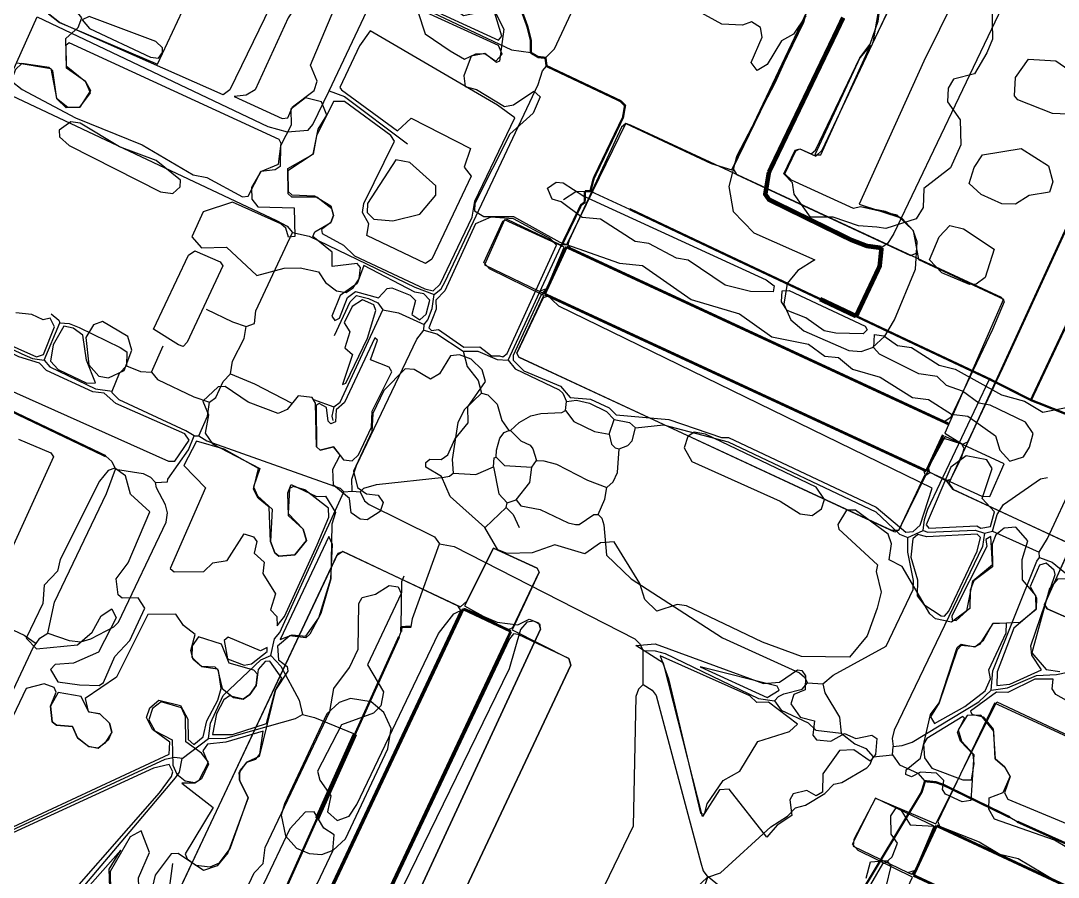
# Model space of a CAD drawing. Extents: x 1765 to 2708, y -3066 to -2278.
# Drawn here: x 2212.9 to 2440.3, y -2812.7 to -2625.2 of the extents above; entities that cross this region are included whole.
import ezdxf

# ---------------------------------------------------------------- set-up
doc = ezdxf.new("R2010")
doc.units = 0
for name, color, linetype in [('AN_AVTO_NIZKAYA', 2, 'CONTINUOUS'), ('AN_AVTO_ODIN', 4, 'CONTINUOUS'), ('AN_FASAD_BEZ_PODEZDA', 2, 'CONTINUOUS'), ('AN_FASAD_S_PODEZDOM', 3, 'CONTINUOUS'), ('AN_FASAD_TOREC', 40, 'CONTINUOUS'), ('AN_KONTROL_CHAST', 2, 'CONTINUOUS'), ('AN_KONTROL_DA', 3, 'CONTINUOUS'), ('AN_KONTROL_NET', 1, 'CONTINUOUS'), ('AN_OSI_DOROZHKA', 1, 'CONTINUOUS'), ('AN_OSI_LESTNICA', 6, 'CONTINUOUS'), ('AN_OSI_PROEZD', 8, 'CONTINUOUS'), ('AN_OSI_TROTUAR', 30, 'CONTINUOUS'), ('AN_PESH_NIZKAYA', 2, 'CONTINUOUS'), ('AN_PESH_ODIN', 4, 'CONTINUOUS'), ('AN_ZONA_AZH', 3, 'CONTINUOUS'), ('AN_ZONA_PP', 4, 'CONTINUOUS'), ('AN_ZONA_PZH', 2, 'CONTINUOUS'), ('AN_ZONA_PZH_TORCY', 40, 'CONTINUOUS'), ('ZEL_DEREVYA_ISPR', 94, 'CONTINUOUS'), ('ZEL_TRAVA_ISPR', 82, 'CONTINUOUS')]:
    doc.layers.add(name, color=color, linetype=linetype)

msp = doc.modelspace()

# ---------------------------------------------------------------- linework, layer by layer
at = {"layer": 'AN_AVTO_NIZKAYA', "const_width": 1}
for points in [[(2391.896, -2627.082), (2393.14, -2624.454)], [(2376.863, -2658.323), (2391.896, -2627.082)], [(2376.863, -2658.323), (2376.066, -2663.142), (2376.892, -2664.325), (2394.892, -2673.141), (2398.323, -2674.468), (2401.534, -2674.899)], [(2395.953, -2689.827), (2401.12, -2678.91), (2401.534, -2674.899)]]:
    msp.add_lwpolyline(points, dxfattribs=at)
at = {"layer": 'AN_AVTO_ODIN', "const_width": 0.5}
for points in [[(2346.321, -2666.387), (2367.145, -2676.242)], [(2367.145, -2676.242), (2388.068, -2686.095)], [(2388.068, -2686.095), (2395.953, -2689.827)], [(2395.953, -2689.827), (2408.488, -2695.759)], [(2408.488, -2695.759), (2425.166, -2703.603)], [(2425.166, -2703.603), (2434.27, -2708.209)], [(2202.66, -2708.711), (2207.475, -2709.307), (2210.097, -2710.251), (2231.529, -2720.494)], [(2434.27, -2708.209), (2443.15, -2711.719)], [(2286.172, -2781.346), (2295.817, -2760.026)], [(2277.867, -2799.835), (2286.172, -2781.346)], [(2260.493, -2838.53), (2277.867, -2799.835)], [(2431.262, -2800.522), (2449.347, -2808.636)]]:
    msp.add_lwpolyline(points, dxfattribs=at)
at = {"layer": 'AN_FASAD_BEZ_PODEZDA', "const_width": 0.6}
for points in [[(2327.712, -2685.007), (2411.383, -2723.749)], [(2272.427, -2860.456), (2320.309, -2758.858)], [(2408.528, -2812.284), (2469.954, -2840.912)]]:
    msp.add_lwpolyline(points, dxfattribs=at)
at = {"layer": 'AN_FASAD_S_PODEZDOM', "const_width": 0.6}
for points in [[(2338.051, -2677.246), (2332.496, -2674.674)], [(2343.411, -2679.728), (2338.051, -2677.246)], [(2358.948, -2686.922), (2343.411, -2679.728)], [(2364.308, -2689.404), (2358.948, -2686.922)], [(2379.921, -2696.634), (2364.308, -2689.404)], [(2385.281, -2699.115), (2379.921, -2696.634)], [(2400.482, -2706.154), (2385.281, -2699.115)], [(2405.842, -2708.636), (2400.482, -2706.154)], [(2416.167, -2713.417), (2405.842, -2708.636)], [(2309.886, -2753.946), (2306.855, -2760.377)], [(2306.855, -2760.377), (2305.578, -2763.086)], [(2305.578, -2763.086), (2304.3, -2765.798)], [(2304.3, -2765.798), (2297.509, -2780.205)], [(2297.509, -2780.205), (2296.232, -2782.914)], [(2296.232, -2782.914), (2294.954, -2785.626)], [(2294.954, -2785.626), (2287.943, -2800.5)], [(2287.943, -2800.5), (2286.672, -2803.196)], [(2286.672, -2803.196), (2285.388, -2805.921)], [(2422.285, -2805.451), (2413.599, -2801.403)], [(2425.466, -2806.933), (2422.285, -2805.451)], [(2285.388, -2805.921), (2278.364, -2820.823)], [(2428.759, -2808.468), (2425.466, -2806.933)], [(2442.725, -2814.976), (2428.759, -2808.468)]]:
    msp.add_lwpolyline(points, dxfattribs=at)
at = {"layer": 'AN_FASAD_TOREC', "const_width": 0.6}
for points in [[(2332.496, -2674.674), (2327.712, -2685.007)], [(2411.383, -2723.749), (2415.044, -2715.843)], [(2320.309, -2758.858), (2309.886, -2753.946)], [(2413.599, -2801.403), (2408.528, -2812.284)]]:
    msp.add_lwpolyline(points, dxfattribs=at)
at = {"layer": 'AN_KONTROL_CHAST'}
for points in [[(2242.901, -2634.624), (2251.669, -2615.925), (2250.292, -2613.954), (2251.769, -2610.92), (2254.136, -2610.494), (2256.609, -2605.313), (2243.865, -2598.168), (2241.39, -2599.388), (2239.361, -2598.098), (2238.457, -2598.701), (2228.797, -2618.545), (2227.803, -2618.859), (2222.752, -2616.633), (2218.985, -2623.635), (2221.443, -2625.499)], [(2326.519, -2684.344), (2327.277, -2684.703), (2328.175, -2683.808), (2331.981, -2674.721), (2318.928, -2668.75), (2314.555, -2678.6)], [(2403.69, -2736.705), (2405.315, -2736.67), (2411.665, -2723.776), (2415.712, -2725.857), (2416.706, -2725.543), (2419.023, -2720.866), (2419.646, -2718.851), (2419.166, -2717.861), (2415.01, -2716.533), (2411.165, -2723.787), (2328.792, -2685.379), (2327.385, -2685.826), (2321.644, -2697.957), (2322.079, -2698.823)], [(2319.617, -2758.532), (2320.773, -2758.007), (2326.514, -2745.877), (2326.079, -2745.011), (2316.48, -2740.674), (2310.165, -2753.234)], [(2447.679, -2758.266), (2448.835, -2757.741), (2454.284, -2745.617), (2453.639, -2744.714), (2443.538, -2740.263), (2442.634, -2740.866), (2437.226, -2752.989), (2437.829, -2753.894)], [(2284.927, -2866.338), (2286.583, -2865.802), (2333.458, -2766.237), (2333.01, -2764.83), (2321.891, -2759.567), (2320.886, -2759.38), (2319.994, -2760.525), (2272.911, -2860.094), (2273.556, -2860.997)], [(2407.311, -2811.666), (2408.069, -2812.025), (2408.967, -2811.13), (2413.095, -2801.536), (2400.206, -2795.394), (2395.481, -2804.418), (2395.347, -2805.922)]]:
    msp.add_lwpolyline(points, close=True, dxfattribs=at)
msp.add_lwpolyline([(2385.683, -2621.034), (2384.446, -2625.563), (2368.96, -2657.414), (2369.74, -2658.814), (2407.894, -2676.583), (2409.216, -2676.054), (2409.329, -2673.55), (2408.442, -2671.068), (2405.966, -2668.37), (2402.433, -2666.946), (2396.907, -2665.898), (2395.414, -2666.264), (2381.773, -2660.055), (2380.326, -2658.669), (2382.76, -2653.614), (2383.626, -2653.178), (2386.151, -2654.291), (2387.052, -2653.521), (2396.787, -2633.3), (2399.055, -2630.25), (2400.781, -2625.21), (2402.076, -2615.677)], dxfattribs=at)
at = {"layer": 'AN_KONTROL_DA'}
for points in [[(2442.268, -2739.373), (2443.424, -2738.848), (2448.686, -2727.729), (2490.452, -2636.779), (2491.319, -2636.344), (2500.409, -2640.316), (2502.132, -2639.028), (2504.213, -2634.981), (2505.26, -2629.456), (2519.022, -2602.644), (2519.79, -2599.626), (2519.122, -2597.64), (2497.224, -2585.523), (2495.231, -2585.899), (2490.761, -2591.249), (2475.887, -2620.585), (2473.527, -2627.14), (2472.627, -2627.91), (2471.619, -2627.598), (2464.04, -2624.093), (2463.139, -2624.863), (2416.308, -2726.427), (2417.255, -2727.824)], [(2415.183, -2712.945), (2416.828, -2711.908), (2425.918, -2692.702), (2428.455, -2686.644), (2427.852, -2685.74), (2346.494, -2647.977), (2345.487, -2647.666), (2344.586, -2648.435), (2333.115, -2673.196), (2332.803, -2674.203), (2333.573, -2675.104)], [(2474.236, -2829.73), (2475.392, -2829.205), (2481.133, -2817.075), (2478.756, -2815.125), (2478.735, -2814.125), (2480.581, -2810.833), (2483.099, -2811.613), (2484.003, -2811.01), (2486.874, -2804.944), (2486.906, -2802.568), (2426.27, -2774.612), (2413.907, -2800.518), (2414.22, -2801.512)]]:
    msp.add_lwpolyline(points, close=True, dxfattribs=at)
msp.add_lwpolyline([(2262, -2854.827), (2309.353, -2754.252), (2308.75, -2753.347), (2283.478, -2741.387), (2282.081, -2742.334), (2235.207, -2841.899)], dxfattribs=at)
at = {"layer": 'AN_KONTROL_NET'}
for points in [[(2257.305, -2641.4), (2221.443, -2625.499), (2218.985, -2623.635), (2222.334, -2616.559), (2217.758, -2613.156), (2240.244, -2565.645), (2241.63, -2564.198), (2268.93, -2577.449), (2269.924, -2577.135), (2272.322, -2572.331), (2273.315, -2572.018), (2287.479, -2579.257), (2287.915, -2580.124), (2258.699, -2640.286)], [(2386.907, -2654.525), (2388.24, -2654.496), (2399.144, -2630.498), (2396.787, -2633.3)], [(2247.482, -2696.141), (2241.988, -2692.674), (2249.643, -2676.5), (2251.04, -2675.553), (2256.594, -2677.934), (2257.197, -2678.838), (2249.387, -2695.516), (2248.49, -2696.452)]]:
    msp.add_lwpolyline(points, close=True, dxfattribs=at)
for points in [[(2424.549, -2606.186), (2410.809, -2633.998), (2396.645, -2665.32), (2405.966, -2668.37), (2408.442, -2671.068), (2409.664, -2677.462), (2428.278, -2686.148), (2415.404, -2715.441), (2419.291, -2717.858), (2420.447, -2717.333), (2428.102, -2701.159), (2463.139, -2624.863)], [(2402.076, -2615.677), (2399.633, -2629.987), (2410.726, -2606.985)], [(2442.143, -2739.376), (2417.255, -2727.824), (2415.839, -2725.937), (2412.172, -2724.099), (2410.775, -2725.046), (2405.315, -2736.67), (2404.449, -2737.106), (2322.079, -2698.823), (2321.644, -2697.957), (2327.541, -2685.323), (2315.658, -2679.493), (2314.378, -2678.103), (2318.559, -2669.008), (2319.425, -2668.573), (2331.051, -2674.158), (2332.551, -2674.125), (2345.487, -2647.666), (2364.186, -2656.433), (2368.718, -2657.794), (2385.226, -2623.044)], [(2212.409, -2716.742), (2219.478, -2719.758), (2220.081, -2720.662), (2192.178, -2781.796)], [(2235.207, -2841.899), (2282.485, -2741.7), (2283.478, -2741.387), (2309.253, -2753.503), (2310.643, -2752.223), (2316.48, -2740.674), (2326.079, -2745.011), (2326.514, -2745.877), (2320.617, -2758.511), (2333.01, -2764.83), (2333.458, -2766.237), (2286.583, -2865.802)], [(2447.93, -2758.344), (2437.829, -2753.894), (2437.226, -2752.989), (2442.478, -2741.37)], [(2463.006, -2854.069), (2403.883, -2826.665), (2402.435, -2825.279), (2408.332, -2812.645), (2396.45, -2806.815), (2395.17, -2805.425), (2400.206, -2795.394), (2413.459, -2801.028), (2426.764, -2774.31), (2486.906, -2802.568)]]:
    msp.add_lwpolyline(points, dxfattribs=at)
at = {"layer": 'AN_OSI_DOROZHKA'}
for points in [[(2327.896, -2633.267), (2329.855, -2631.324), (2346.687, -2595.341), (2350.74, -2588.45)], [(2434.27, -2708.209), (2488.708, -2592.873)], [(2315.077, -2604.929), (2316.929, -2607.29), (2323.947, -2626.449), (2324.714, -2629.534), (2324.67, -2632.136)], [(2291.337, -2617.548), (2293.45, -2618.103), (2293.868, -2618.894), (2320.454, -2631.527), (2324.67, -2632.136)], [(2209.478, -2639.928), (2216.543, -2624.267)], [(2324.67, -2632.136), (2326.292, -2633.102), (2327.896, -2633.267)], [(2327.896, -2633.267), (2328.135, -2635.063)], [(2303.503, -2685.121), (2305.077, -2683.886), (2305.943, -2682.267), (2326.321, -2639.104), (2327.256, -2636.082), (2328.135, -2635.063)], [(2209.478, -2639.928), (2210.913, -2641.498), (2268.934, -2668.859), (2271.262, -2670.109), (2272.492, -2671.484)], [(2280.527, -2640.494), (2283.856, -2641.723), (2297.687, -2652.129)], [(2331.291, -2674.615), (2335.696, -2665.516), (2336.484, -2664.898), (2336.532, -2662.496)], [(2262.332, -2692.114), (2264.12, -2691.475), (2264.459, -2688.666), (2272.492, -2671.484)], [(2272.492, -2671.484), (2276.112, -2672.306), (2299.266, -2683.512), (2303.503, -2685.121)], [(2319.722, -2699.478), (2331.291, -2674.615)], [(2172.321, -2679.851), (2175.127, -2680.091), (2177.347, -2680.943), (2213.136, -2698.079), (2215.46, -2699.13), (2218.068, -2699.474)], [(2281.685, -2694.097), (2285.128, -2686.719), (2286.498, -2685.288), (2289.113, -2685.932), (2291.135, -2686.889), (2292.269, -2688.465)], [(2301.343, -2691.671), (2302.122, -2690.654), (2303.068, -2688.132), (2303.503, -2685.121)], [(2219.55, -2689.336), (2221.28, -2690.7), (2221.493, -2691.295)], [(2253.546, -2688.302), (2259.309, -2691.079), (2262.332, -2692.114)], [(2281.522, -2709.709), (2282.901, -2708.678), (2292.269, -2688.465)], [(2218.068, -2699.474), (2221.493, -2691.295)], [(2221.493, -2691.295), (2223.498, -2691.452), (2225.717, -2692.305), (2234.717, -2696.713), (2236.139, -2697.682), (2236.104, -2700.685)], [(2301.269, -2692.873), (2301.343, -2691.671)], [(2258.855, -2702.494), (2259.294, -2699.683), (2261.889, -2694.725), (2262.332, -2692.114)], [(2285.522, -2728.132), (2285.466, -2725.532), (2286.501, -2722.508), (2299.712, -2694.908), (2301.269, -2692.873)], [(2301.269, -2692.873), (2304.089, -2693.713), (2309.873, -2697.49)], [(2241.537, -2702.068), (2244.114, -2696.309)], [(2218.068, -2699.474), (2219.301, -2700.948), (2229.309, -2705.734), (2232.923, -2706.256)], [(2232.923, -2706.256), (2234.538, -2702.319), (2236.104, -2700.685)], [(2236.104, -2700.685), (2239.132, -2701.92), (2241.537, -2702.068)], [(2319.722, -2699.478), (2321.263, -2701.346), (2330.867, -2705.941), (2331.684, -2706.724), (2332.523, -2708.507)], [(2241.537, -2702.068), (2242.873, -2703.74), (2250.858, -2707.47), (2254.286, -2708.696)], [(2254.286, -2708.696), (2255.665, -2707.666), (2257.289, -2704.129), (2258.855, -2702.494)], [(2258.855, -2702.494), (2264.105, -2704.682), (2272.3, -2708.907)], [(2410.674, -2736.734), (2410.922, -2734.327), (2411.674, -2732.11), (2425.166, -2703.603)], [(2250.944, -2716.072), (2249.118, -2714.911), (2234.464, -2708.124), (2232.931, -2706.656), (2232.923, -2706.256)], [(2313.875, -2706.708), (2310.15, -2710.291), (2308.71, -2713.123), (2307.485, -2721.254), (2307.65, -2724.252)], [(2251.944, -2716.051), (2253.851, -2711.707), (2254.286, -2708.696)], [(2281.522, -2709.709), (2281.066, -2711.719), (2281.287, -2712.715)], [(2332.266, -2710.513), (2332.523, -2708.507)], [(2332.523, -2708.507), (2334.719, -2708.259), (2337.534, -2708.898), (2341.276, -2710.719), (2342.915, -2712.484)], [(2320.254, -2714.875), (2322.118, -2713.134), (2324.688, -2711.677), (2326.877, -2711.13), (2331.475, -2710.93), (2332.266, -2710.513)], [(2332.266, -2710.513), (2334.118, -2712.874), (2338.668, -2715.077), (2341.884, -2715.708)], [(2341.884, -2715.708), (2342.915, -2712.484)], [(2342.915, -2712.484), (2346.33, -2713.111), (2347.656, -2714.283)], [(2344.053, -2718.863), (2345.938, -2718.122), (2346.916, -2717.1), (2347.656, -2714.283)], [(2347.656, -2714.283), (2353.745, -2713.651), (2367.933, -2717.346), (2400.28, -2732.656), (2405.488, -2737.546), (2407.306, -2738.307)], [(2242.46, -2726.261), (2245.058, -2726.105), (2245.145, -2725.502), (2249.709, -2719.1), (2250.944, -2716.072)], [(2250.944, -2716.072), (2251.944, -2716.051)], [(2251.944, -2716.051), (2253.668, -2717.114), (2282.907, -2727.488), (2283.724, -2728.271)], [(2317.079, -2720.746), (2317.145, -2719.144), (2317.889, -2716.527), (2318.863, -2715.305), (2319.854, -2714.883)], [(2319.854, -2714.883), (2320.254, -2714.875)], [(2320.254, -2714.875), (2322.504, -2717.127), (2324.526, -2718.084), (2325.143, -2718.871), (2325.899, -2721.456)], [(2341.884, -2715.708), (2342.331, -2717.9), (2343.149, -2718.682), (2344.053, -2718.863)], [(2341.334, -2727.326), (2342.708, -2726.096), (2343.665, -2724.074), (2344.053, -2718.863)], [(2316.525, -2722.86), (2316.682, -2720.855), (2317.079, -2720.746)], [(2317.079, -2720.746), (2318.918, -2722.508), (2324.93, -2722.878)], [(2316.525, -2722.86), (2317.652, -2728.738), (2319.496, -2730.699)], [(2321.483, -2730.056), (2324.503, -2726.289), (2324.93, -2722.878)], [(2324.93, -2722.878), (2325.899, -2721.456)], [(2325.899, -2721.456), (2327.502, -2721.522), (2330.319, -2722.261), (2337.097, -2725.717), (2341.334, -2727.326)], [(2287.327, -2728.293), (2288.11, -2727.476), (2290.895, -2726.715), (2305.667, -2725.095), (2306.863, -2724.869), (2307.65, -2724.252)], [(2425.885, -2736.905), (2426.908, -2733.281), (2428.26, -2731.051), (2436.344, -2725.473), (2437.938, -2725.139)], [(2339.462, -2733.27), (2340.89, -2729.937), (2341.334, -2727.326)], [(2436.09, -2741.487), (2437.927, -2738.546), (2443.662, -2726.116)], [(2267.691, -2764.136), (2268.513, -2760.516), (2269.683, -2759.09), (2283.724, -2728.271)], [(2283.724, -2728.271), (2285.522, -2728.132)], [(2285.522, -2728.132), (2287.327, -2728.293)], [(2287.327, -2728.293), (2288.27, -2730.274), (2289.287, -2731.052), (2303.548, -2738.148), (2304.683, -2739.724)], [(2321.483, -2730.056), (2322.511, -2731.335), (2326.731, -2732.144), (2332.898, -2735.112), (2334.507, -2735.478), (2335.307, -2735.46), (2338.462, -2733.291), (2339.462, -2733.27)], [(2319.317, -2731.704), (2320.852, -2733.272), (2322.115, -2736.146)], [(2339.462, -2733.27), (2340.279, -2734.052), (2340.711, -2735.544), (2341.254, -2742.136), (2346.669, -2747.321), (2366.659, -2760.296), (2383.533, -2767.936), (2384.655, -2768.912), (2385.281, -2770.099)], [(2407.306, -2738.307), (2410.674, -2736.734)], [(2410.674, -2736.734), (2411.682, -2737.112), (2422.079, -2736.687), (2424.094, -2737.344)], [(2424.094, -2737.344), (2425.885, -2736.905)], [(2425.885, -2736.905), (2436.09, -2741.487)], [(2388.688, -2770.326), (2390.949, -2768.476), (2402.518, -2762.123), (2408.452, -2749.688), (2408.509, -2747.686), (2407.275, -2741.509), (2407.306, -2738.307)], [(2424.094, -2737.344), (2423.656, -2740.255), (2404.315, -2780.494), (2403.854, -2782.305), (2404.093, -2784.1)], [(2304.683, -2739.724), (2307.896, -2740.255), (2347.454, -2760.511), (2348.476, -2761.49), (2349.31, -2763.073)], [(2436.116, -2742.687), (2436.09, -2741.487)], [(2425.537, -2771.731), (2425.946, -2767.52), (2435.533, -2743.5), (2436.116, -2742.687)], [(2436.116, -2742.687), (2438.939, -2743.727), (2453.097, -2755.327), (2456.067, -2758.465)], [(2205.48, -2755.875), (2213.667, -2759.7), (2216.308, -2761.544)], [(2296.271, -2757.915), (2298.471, -2757.868)], [(2254.077, -2782.339), (2254.503, -2778.928), (2257.274, -2772.865), (2265.51, -2765.083), (2267.691, -2764.136)], [(2267.691, -2764.136), (2269.943, -2766.488), (2273.905, -2773.907), (2274.674, -2777.092)], [(2349.27, -2770.477), (2349.31, -2763.073)], [(2349.31, -2763.073), (2351.913, -2763.116), (2354.126, -2763.669), (2374.549, -2773.533), (2378.063, -2774.057)], [(2425.537, -2771.731), (2429.129, -2771.253), (2435.473, -2768.515), (2439.871, -2768.32), (2444.452, -2767.32)], [(2349.27, -2770.477), (2348.292, -2771.499), (2347.726, -2773.112), (2347.14, -2801.54), (2327.123, -2842.893), (2326.274, -2845.313), (2326.526, -2847.709)], [(2349.27, -2770.477), (2351.298, -2771.734), (2352.124, -2772.917), (2361.92, -2809.524), (2362.459, -2811.314), (2363.489, -2812.692)], [(2378.063, -2774.057), (2378.943, -2773.138), (2380.13, -2772.512), (2384.111, -2771.525), (2385.281, -2770.099)], [(2385.281, -2770.099), (2388.688, -2770.326)], [(2388.688, -2770.326), (2389.131, -2772.317), (2392.348, -2777.651), (2392.723, -2781.144)], [(2404.093, -2784.1), (2406.089, -2783.857), (2408.274, -2783.11), (2422.891, -2774.289), (2425.537, -2771.731)], [(2378.063, -2774.057), (2379.508, -2776.127), (2385.471, -2778.9), (2387.106, -2780.465), (2392.723, -2781.144)], [(2254.077, -2782.339), (2257.877, -2782.257), (2273.091, -2777.926), (2274.674, -2777.092)], [(2274.674, -2777.092), (2277.289, -2777.736), (2286.172, -2781.346)], [(2248.267, -2786.667), (2254.077, -2782.339)], [(2392.723, -2781.144), (2395.675, -2783.482), (2398.099, -2784.53), (2399.738, -2786.296)], [(2403.932, -2785.905), (2404.093, -2784.1)], [(2248.267, -2786.667), (2246.663, -2786.501), (2244.471, -2786.949), (2193.948, -2810.252), (2192.348, -2810.287), (2193.083, -2811.872)], [(2212.937, -2832.454), (2213.692, -2830.336), (2215.053, -2828.506), (2246.858, -2790.9), (2247.732, -2789.68), (2248.267, -2786.667)], [(2363.489, -2812.692), (2366.27, -2811.732), (2377.259, -2801.689), (2380.909, -2799.309), (2382.671, -2797.47), (2384.86, -2796.923), (2389.106, -2794.329), (2391.063, -2792.286), (2392.857, -2791.947), (2398.29, -2788.728), (2399.073, -2787.911), (2399.738, -2786.296)], [(2399.738, -2786.296), (2403.932, -2785.905)], [(2403.932, -2785.905), (2405.48, -2788.073), (2409.521, -2789.886), (2411.06, -2791.654)], [(2393.25, -2824.056), (2393.892, -2821.34), (2410.312, -2794.071), (2411.06, -2791.654)], [(2411.06, -2791.654), (2413.466, -2791.902), (2415.08, -2792.468), (2429.64, -2799.557)], [(2429.64, -2799.557), (2431.262, -2800.522)], [(2326.526, -2847.709), (2329.907, -2846.735), (2362.545, -2815.314), (2363.489, -2812.692)]]:
    msp.add_lwpolyline(points, dxfattribs=at)
at = {"layer": 'AN_OSI_LESTNICA'}
for points in [[(2328.135, -2635.063), (2344.309, -2642.718), (2345.33, -2643.696), (2344.886, -2646.307), (2338.471, -2659.653), (2337.732, -2662.47)], [(2395.953, -2689.827), (2401.12, -2678.91), (2401.534, -2674.899)], [(2292.269, -2688.465), (2295.685, -2689.092), (2301.343, -2691.671)], [(2309.873, -2697.49), (2310.747, -2700.873), (2313.114, -2703.923), (2313.875, -2706.708)], [(2309.873, -2697.49), (2313.076, -2697.521), (2317.317, -2699.33), (2319.722, -2699.478)], [(2313.875, -2706.708), (2315.283, -2707.078), (2317.329, -2709.135), (2318.307, -2712.716), (2319.854, -2714.883)], [(2277.086, -2708.104), (2281.522, -2709.709)], [(2307.65, -2724.252), (2312.659, -2724.544), (2316.525, -2722.86)], [(2319.496, -2730.699), (2321.483, -2730.056)], [(2314.71, -2736.106), (2319.317, -2731.704)], [(2319.317, -2731.704), (2319.496, -2730.699)]]:
    msp.add_lwpolyline(points, dxfattribs=at)
at = {"layer": 'AN_OSI_PROEZD'}
for points in [[(2394.278, -2616.925), (2397.937, -2614.945), (2398.907, -2613.523), (2406.055, -2597.06), (2407.718, -2595.323), (2410.727, -2595.659), (2414.055, -2596.887), (2431.342, -2605.118), (2433.277, -2606.677), (2433.694, -2607.469), (2432.693, -2612.093), (2404.267, -2671.738), (2402.912, -2673.868), (2401.534, -2674.899)], [(2280.527, -2640.494), (2291.337, -2617.548)], [(2216.543, -2624.267), (2267.089, -2648.288), (2271.317, -2649.497), (2275.911, -2649.098), (2276.885, -2647.876), (2280.527, -2640.494)], [(2391.896, -2627.082), (2393.14, -2624.454)], [(2376.863, -2658.323), (2391.896, -2627.082)], [(2376.863, -2658.323), (2376.066, -2663.142), (2376.892, -2664.325), (2394.892, -2673.141), (2398.323, -2674.468), (2401.534, -2674.899)], [(2331.868, -2664.298), (2334.532, -2662.539), (2336.532, -2662.496)], [(2336.532, -2662.496), (2337.732, -2662.47)], [(2337.732, -2662.47), (2346.321, -2666.387)], [(2346.321, -2666.387), (2367.145, -2676.242)], [(2367.145, -2676.242), (2388.068, -2686.095)], [(2388.068, -2686.095), (2395.953, -2689.827)], [(2395.953, -2689.827), (2408.488, -2695.759)], [(2408.488, -2695.759), (2425.166, -2703.603)], [(2425.166, -2703.603), (2434.27, -2708.209)], [(2202.66, -2708.711), (2207.475, -2709.307), (2210.097, -2710.251), (2231.529, -2720.494)], [(2434.27, -2708.209), (2443.15, -2711.719)], [(2231.529, -2720.494), (2232.855, -2721.666), (2233.692, -2723.349)], [(2218.86, -2759.288), (2220.314, -2752.453), (2231.706, -2728.694), (2233.692, -2723.349)], [(2233.692, -2723.349), (2239.716, -2724.319), (2241.334, -2725.084), (2242.46, -2726.261)], [(2218.86, -2759.288), (2223.497, -2760.888), (2226.104, -2761.132), (2228.291, -2760.485), (2233.337, -2757.874), (2234.316, -2756.853), (2244.748, -2734.916), (2245.104, -2732.907), (2244.666, -2731.116), (2242.685, -2727.457), (2242.46, -2726.261)], [(2296.271, -2757.915), (2296.455, -2747.906), (2296.929, -2746.695)], [(2216.308, -2761.544), (2217.082, -2760.327), (2218.86, -2759.288)], [(2295.817, -2760.026), (2296.293, -2758.915)], [(2296.293, -2758.915), (2296.271, -2757.915)], [(2165.285, -2780.256), (2165.918, -2781.743), (2167.652, -2783.306), (2191.506, -2794.497), (2195.122, -2795.119), (2197.109, -2794.476), (2201.851, -2791.672), (2215.723, -2762.257), (2216.308, -2761.544)], [(2286.172, -2781.346), (2295.817, -2760.026)], [(2277.867, -2799.835), (2286.172, -2781.346)], [(2260.493, -2838.53), (2277.867, -2799.835)], [(2431.262, -2800.522), (2449.347, -2808.636)], [(2245.481, -2815.142), (2246.264, -2809.722)]]:
    msp.add_lwpolyline(points, dxfattribs=at)
at = {"layer": 'AN_OSI_TROTUAR'}
msp.add_lwpolyline([(2298.471, -2757.868), (2298.732, -2756.061), (2304.683, -2739.724)], dxfattribs=at)
at = {"layer": 'AN_PESH_NIZKAYA', "const_width": 1}
for points in [[(2376.863, -2658.323), (2376.066, -2663.142), (2376.892, -2664.325), (2394.892, -2673.141), (2398.323, -2674.468), (2401.534, -2674.899)], [(2395.953, -2689.827), (2401.12, -2678.91), (2401.534, -2674.899)], [(2388.068, -2686.095), (2395.953, -2689.827)], [(2277.867, -2799.835), (2286.172, -2781.346)]]:
    msp.add_lwpolyline(points, dxfattribs=at)
at = {"layer": 'AN_PESH_ODIN', "const_width": 0.5}
for points in [[(2434.27, -2708.209), (2488.708, -2592.873)], [(2315.077, -2604.929), (2316.929, -2607.29), (2323.947, -2626.449), (2324.714, -2629.534), (2324.67, -2632.136)], [(2324.67, -2632.136), (2326.292, -2633.102), (2327.896, -2633.267)], [(2327.896, -2633.267), (2328.135, -2635.063)], [(2328.135, -2635.063), (2344.309, -2642.718), (2345.33, -2643.696), (2344.886, -2646.307), (2338.471, -2659.653), (2337.732, -2662.47)], [(2331.291, -2674.615), (2335.696, -2665.516), (2336.484, -2664.898), (2336.532, -2662.496)], [(2336.532, -2662.496), (2337.732, -2662.47)], [(2367.145, -2676.242), (2388.068, -2686.095)], [(2408.488, -2695.759), (2425.166, -2703.603)], [(2425.166, -2703.603), (2434.27, -2708.209)], [(2296.271, -2757.915), (2298.471, -2757.868)], [(2296.293, -2758.915), (2296.271, -2757.915)], [(2393.25, -2824.056), (2393.892, -2821.34), (2410.312, -2794.071), (2411.06, -2791.654)], [(2411.06, -2791.654), (2413.466, -2791.902), (2415.08, -2792.468), (2429.64, -2799.557)]]:
    msp.add_lwpolyline(points, dxfattribs=at)
at = {"layer": 'AN_ZONA_AZH'}
for points in [[(2442.268, -2739.373), (2443.424, -2738.848), (2448.686, -2727.729), (2490.411, -2636.78), (2489.808, -2635.876), (2464.04, -2624.093), (2455.484, -2641.037), (2416.308, -2726.427), (2417.255, -2727.824)], [(2415.183, -2712.945), (2416.828, -2711.908), (2425.918, -2692.702), (2428.455, -2686.644), (2427.852, -2685.74), (2346.494, -2647.977), (2345.487, -2647.666), (2344.586, -2648.435), (2333.115, -2673.196), (2332.803, -2674.203), (2333.573, -2675.104)], [(2260.667, -2854.856), (2262.323, -2854.32), (2266.639, -2845.722), (2309.353, -2754.252), (2308.75, -2753.347), (2283.478, -2741.387), (2282.081, -2742.334), (2235.207, -2841.899), (2236.154, -2843.296)], [(2474.236, -2829.73), (2475.392, -2829.205), (2481.133, -2817.075), (2478.756, -2815.125), (2478.735, -2814.125), (2480.581, -2810.833), (2483.099, -2811.613), (2484.003, -2811.01), (2486.874, -2804.944), (2486.906, -2802.568), (2426.27, -2774.612), (2413.907, -2800.518), (2414.22, -2801.512)]]:
    msp.add_lwpolyline(points, close=True, dxfattribs=at)
at = {"layer": 'AN_ZONA_PP'}
for points in [[(2242.901, -2634.624), (2251.669, -2615.925), (2250.292, -2613.954), (2251.769, -2610.92), (2254.136, -2610.494), (2256.609, -2605.313), (2243.865, -2598.168), (2241.39, -2599.388), (2239.361, -2598.098), (2238.457, -2598.701), (2228.797, -2618.545), (2227.803, -2618.859), (2222.752, -2616.633), (2218.985, -2623.635), (2221.443, -2625.499)], [(2276.152, -2807.496), (2278.908, -2807.687), (2281.39, -2806.8), (2284.088, -2804.323), (2293.334, -2784.613), (2294.07, -2780.095), (2292.494, -2776.627), (2289.692, -2774.27), (2285.173, -2773.534), (2282.691, -2774.421), (2279.993, -2776.897), (2270.747, -2796.607), (2269.968, -2799.126), (2270.899, -2803.608), (2273.375, -2806.306)]]:
    msp.add_lwpolyline(points, close=True, dxfattribs=at)
msp.add_lwpolyline([(2385.226, -2623.044), (2378.227, -2638.704), (2369.739, -2654.896), (2368.046, -2661.436), (2368.998, -2666.918), (2373.518, -2671.573), (2386.903, -2677.537), (2383.202, -2679.868), (2380.845, -2682.67), (2380.108, -2687.189), (2381.684, -2690.656), (2384.486, -2693.014), (2394.336, -2697.387), (2397.092, -2697.577), (2399.574, -2696.69), (2402.272, -2694.214), (2404.363, -2690.667), (2408.959, -2679.561), (2409.329, -2673.55), (2408.442, -2671.068), (2404.951, -2667.725), (2396.907, -2665.898), (2395.414, -2666.264), (2381.773, -2660.055), (2380.326, -2658.669), (2382.76, -2653.614), (2383.626, -2653.178), (2386.151, -2654.291), (2387.052, -2653.521), (2396.787, -2633.3), (2399.055, -2630.25), (2400.781, -2625.21), (2402.076, -2615.677)], dxfattribs=at)
at = {"layer": 'AN_ZONA_PZH'}
for points in [[(2403.69, -2736.705), (2405.315, -2736.67), (2411.098, -2724.539), (2410.785, -2723.545), (2328.792, -2685.379), (2327.385, -2685.826), (2321.644, -2697.957), (2322.079, -2698.823)], [(2284.927, -2866.338), (2286.583, -2865.802), (2333.458, -2766.237), (2333.01, -2764.83), (2321.891, -2759.567), (2320.887, -2759.422), (2319.994, -2760.525), (2273.109, -2859.589), (2273.556, -2860.997)]]:
    msp.add_lwpolyline(points, close=True, dxfattribs=at)
at = {"layer": 'AN_ZONA_PZH_TORCY'}
for points in [[(2326.519, -2684.344), (2328.175, -2683.808), (2331.981, -2674.721), (2318.928, -2668.75), (2314.555, -2678.6)], [(2423.54, -2729.273), (2425.293, -2729.36), (2428.389, -2722.164), (2415.503, -2716.189), (2411.732, -2723.024), (2412.045, -2724.018)], [(2319.617, -2758.532), (2320.773, -2758.007), (2326.514, -2745.877), (2326.079, -2745.011), (2316.48, -2740.674), (2310.165, -2753.234)], [(2447.679, -2758.266), (2448.835, -2757.741), (2454.242, -2745.618), (2453.639, -2744.714), (2443.538, -2740.263), (2442.634, -2740.866), (2437.226, -2752.989), (2437.829, -2753.894)], [(2407.311, -2811.666), (2408.967, -2811.13), (2413.095, -2801.536), (2400.206, -2795.394), (2395.481, -2804.418), (2395.347, -2805.922)]]:
    msp.add_lwpolyline(points, close=True, dxfattribs=at)
at = {"layer": 'ZEL_DEREVYA_ISPR'}
for points in [[(2212.13, -2634.372), (2219.536, -2635.629), (2220.718, -2642.107), (2223.22, -2644.054), (2225.847, -2644.081), (2228.197, -2640.945), (2227.143, -2638.466), (2222.911, -2635.556), (2222.771, -2629.056), (2225.47, -2626.621), (2226.34, -2624.476), (2225.4, -2623.413), (2216.565, -2619.685), (2216.457, -2614.685), (2219.494, -2608.616), (2220.252, -2605.098), (2217.435, -2602.074), (2214.928, -2601.794), (2210.461, -2603.433)], [(2425.717, -2621.669), (2425.879, -2629.17), (2424.611, -2632.199), (2421.916, -2636.759), (2417.314, -2637.943), (2416.106, -2639.886), (2416.004, -2642.89), (2418.757, -2646.833), (2418.876, -2652.333), (2416.65, -2657.384), (2410.828, -2661.887), (2410.667, -2666.017), (2409.096, -2668.553), (2402.512, -2670.613), (2400.505, -2670.323), (2396.497, -2670.076), (2390.954, -2668.194), (2385.95, -2668.136), (2382.423, -2663.126), (2382.036, -2660.633), (2380.159, -2658.672), (2382.632, -2653.491), (2383.626, -2653.178), (2387.162, -2654.769), (2388.552, -2653.489), (2408.645, -2611.032)], [(2316.949, -2623.436), (2318.776, -2626.982), (2317.802, -2634.006), (2317.183, -2634.27), (2314.639, -2632.324), (2311.65, -2632.889), (2309.992, -2637.177), (2310.293, -2639.546), (2312.808, -2640.201), (2318.892, -2643.905), (2320.885, -2643.528), (2325.324, -2640.597), (2326.767, -2641.817), (2325.176, -2645.353), (2320.106, -2649.965), (2312.43, -2665.139), (2312.382, -2666.765), (2314.41, -2668.014), (2320.914, -2668.04), (2331.041, -2673.658), (2344.146, -2678.21), (2349.16, -2678.769), (2359.827, -2686.209), (2370.399, -2689.316), (2377.511, -2694.332), (2385.551, -2695.992), (2389.109, -2698.583), (2392.117, -2698.852), (2395.174, -2701.454), (2401.214, -2703.158), (2408.316, -2707.673), (2411.827, -2708.098), (2416.899, -2711.323), (2420.41, -2711.748), (2426.506, -2716.077), (2427.491, -2719.182), (2429.626, -2721.554), (2432.609, -2720.656), (2433.98, -2718.542), (2434.749, -2715.523), (2433.07, -2713.058), (2425.36, -2709.306), (2422.849, -2708.86), (2419.291, -2706.269), (2415.762, -2705.011), (2413.719, -2703.054), (2409.704, -2702.474), (2401.106, -2698.157), (2399.826, -2696.768), (2400.013, -2693.887), (2402.02, -2694.136), (2405.067, -2696.238), (2408.078, -2696.673), (2414.165, -2700.543), (2417.686, -2701.468), (2427.813, -2707.085), (2432.846, -2708.477), (2436.9, -2710.891), (2442.005, -2709.864)], [(2384.914, -2624.052), (2382.209, -2628.112), (2379.613, -2629.544), (2376.474, -2634.74), (2374.251, -2636.038), (2372.963, -2634.315), (2375.344, -2628.761), (2375.048, -2626.641), (2373.02, -2625.393), (2371.034, -2626.103), (2366.527, -2625.866), (2361.339, -2623.06)], [(2447.532, -2809.38), (2439.424, -2804.552), (2426.319, -2800), (2425.02, -2797.776), (2425.133, -2795.273), (2428.193, -2794.123), (2429.702, -2790.672), (2428.573, -2788.57), (2426.449, -2786.74), (2426.153, -2780.743), (2423.325, -2777.219), (2420.325, -2777.284), (2418.308, -2780.412), (2419.029, -2782.898), (2421.761, -2785.841), (2421.102, -2795.86), (2419.232, -2796.151), (2415.569, -2794.479), (2414.922, -2793.492), (2415.212, -2791.485), (2413.595, -2789.936), (2410.087, -2789.678), (2408.109, -2790.721), (2406.846, -2790.165), (2406.95, -2789.162), (2410.104, -2786.593), (2412.232, -2777.042), (2414.178, -2774.498), (2418.086, -2762.408), (2418.986, -2761.638), (2422.001, -2762.24), (2423.887, -2760.782), (2425.893, -2757.153), (2431.89, -2756.857), (2435.414, -2754.029), (2435.349, -2751.029), (2432.44, -2747.59), (2432.343, -2743.09), (2433.59, -2739.061), (2430.94, -2736.033), (2428.443, -2736.254), (2426.557, -2737.712), (2425.767, -2739.73), (2425.875, -2744.73), (2421.773, -2747.82), (2420.983, -2749.839), (2420.902, -2753.842), (2416.882, -2756.847), (2413.364, -2756.09), (2412.09, -2755.033), (2406.03, -2744.659), (2403.205, -2743.219), (2403.755, -2739.705), (2402.959, -2737.596), (2395.841, -2732.289), (2393.84, -2732.332), (2391.99, -2735.457), (2392.179, -2736.454), (2400.685, -2744.274), (2400.384, -2745.781), (2401.482, -2750.26), (2400.557, -2753.782), (2398.353, -2759.832), (2394.536, -2764.501), (2384.028, -2764.394), (2375.455, -2761.244), (2358.774, -2753.267), (2356.767, -2752.977), (2352.295, -2754.408), (2349.656, -2751.88), (2348.58, -2748.401), (2342.964, -2739.268), (2339.967, -2739.499), (2336.517, -2741.908), (2329.97, -2739.882), (2325.006, -2741.657), (2319.506, -2741.776), (2317.487, -2740.986), (2314.631, -2736.128), (2306.979, -2729.29), (2305.135, -2724.952), (2301.672, -2722.901), (2301.65, -2721.901), (2302.551, -2721.131), (2305.055, -2721.244), (2306.533, -2720.211), (2308.043, -2716.76), (2310.967, -2713.195), (2310.892, -2709.695), (2314.773, -2704.108), (2314.052, -2701.623), (2311.583, -2699.258), (2309.061, -2698.312), (2307.065, -2698.522), (2304.649, -2702.451), (2302.673, -2703.619), (2299.126, -2701.528), (2297.122, -2701.405), (2292.471, -2706.091), (2290.079, -2711.145), (2289.832, -2715.153), (2285.849, -2723.743), (2286.677, -2727.352), (2288.708, -2728.767), (2291.216, -2729.047), (2292.333, -2730.607), (2291.71, -2732.621), (2288.831, -2734.434), (2287.327, -2734.3), (2285.296, -2732.885), (2284.978, -2729.765), (2281.413, -2726.841), (2281.337, -2723.34), (2282.939, -2720.304), (2281.481, -2718.418), (2278.495, -2719.15), (2277.729, -2718.416), (2277.524, -2708.915), (2276.747, -2707.681), (2273.736, -2707.246), (2271.301, -2710.3), (2269.318, -2711.177), (2262.76, -2708.651), (2257.685, -2705.258), (2256.185, -2705.291), (2252.834, -2708.448), (2254.066, -2711.423), (2253.319, -2715.441), (2254.955, -2717.824), (2265.326, -2723.186), (2263.912, -2727.219), (2264.789, -2729.201), (2268.02, -2732.133), (2267.672, -2739.144), (2268.559, -2741.626), (2269.492, -2742.356), (2272.989, -2742.114), (2275.505, -2738.975), (2274.785, -2736.489), (2271.553, -2733.557), (2271.445, -2728.557), (2272.154, -2726.665), (2277.715, -2729.338), (2279.714, -2729.254), (2281.876, -2732.834), (2281.097, -2735.352), (2280.856, -2747.363), (2278.685, -2754.914), (2276.282, -2759.468), (2275.381, -2760.238), (2271.87, -2759.814), (2269.169, -2762.123), (2269.4, -2765.12), (2271.266, -2766.581), (2271.454, -2767.577), (2268.707, -2771.638), (2265.187, -2786.222), (2262.464, -2787.532), (2260.918, -2789.316), (2260.795, -2791.32), (2262.715, -2795.28), (2258.307, -2807.382), (2255.95, -2810.184), (2252.971, -2811.249), (2247.388, -2807.534), (2245.888, -2807.567), (2242.403, -2812.228), (2241.791, -2814.742)], [(2443.193, -2747.441), (2440.189, -2747.339), (2438.317, -2749.464), (2434.453, -2763.555), (2437.617, -2767.238), (2440.628, -2767.674)], [(2254.825, -2831.469), (2264.071, -2811.76), (2266.028, -2809.716), (2266.452, -2806.205), (2280.649, -2776.383), (2281.541, -2771.361), (2284.944, -2766.785), (2286.858, -2762.742), (2286.975, -2752.734), (2287.698, -2751.468), (2290.684, -2750.736), (2293.645, -2748.838), (2295.652, -2749.128), (2296.266, -2750.532), (2288.934, -2766.199), (2292.397, -2772.127), (2291.795, -2775.142), (2290.246, -2776.759), (2283.173, -2779.33), (2277.93, -2789.449), (2278.473, -2791.438), (2280.882, -2794.888), (2280.125, -2798.406), (2282.249, -2800.278), (2284.855, -2799.304), (2286.592, -2796.765), (2304.461, -2759.36), (2307.786, -2755.036), (2310.261, -2753.815), (2317.329, -2756.831), (2321.844, -2757.4), (2324.319, -2756.179), (2326.337, -2756.97), (2326.785, -2758.377), (2280.421, -2858.431)], [(2398.165, -2812.864), (2399.131, -2809.342), (2403.001, -2809.008), (2403.902, -2808.238), (2405.004, -2805.213), (2403.627, -2803.241), (2403.54, -2799.241), (2404.753, -2797.464), (2405.633, -2797.695), (2407.836, -2801.233), (2414.347, -2801.592), (2422.923, -2804.909), (2427.484, -2807.645), (2431.506, -2808.559), (2439.615, -2813.386)], [(2340.397, -2834.623), (2363.556, -2812.528), (2366.103, -2814.641)]]:
    msp.add_lwpolyline(points, dxfattribs=at)
for points in [[(2438.988, -2645.478), (2431.42, -2642.474), (2430.65, -2641.573), (2430.897, -2637.566), (2433.729, -2633.586), (2439.74, -2633.956), (2445.242, -2637.756), (2446.661, -2641.727), (2445.968, -2644.369), (2443.996, -2645.704)], [(2282.12, -2684.303), (2284.254, -2684.674), (2285.732, -2683.641), (2287.108, -2681.694), (2287.387, -2679.187), (2286.617, -2678.286), (2281.129, -2678.947), (2281.186, -2675.819), (2276.902, -2672.41), (2277.339, -2671.4), (2280.837, -2669.323), (2281.472, -2667.808), (2281.106, -2666.316), (2277.8, -2663.802), (2272.296, -2663.755), (2271.53, -2663.021), (2271.411, -2657.52), (2277.013, -2654.398), (2278.061, -2648.872), (2279.996, -2645.829), (2278.85, -2642.935), (2275.328, -2642.011), (2272.13, -2644.498), (2272.206, -2647.998), (2269.803, -2652.553), (2269.733, -2657.056), (2268.666, -2657.83), (2265.546, -2658.147), (2263.497, -2661.693), (2263.551, -2664.194), (2264.839, -2665.917), (2272.847, -2666.119), (2272.982, -2672.369), (2271.61, -2672.524), (2271.025, -2670.536), (2269.922, -2669.642), (2259.313, -2664.869), (2252.856, -2667.009), (2250.39, -2672.482), (2252.525, -2674.854), (2258.026, -2674.735), (2264.663, -2680.928), (2270.631, -2679.299), (2274.131, -2679.223), (2278.153, -2680.137), (2279.704, -2682.479)], [(2243.507, -2662.626), (2246.266, -2662.983), (2247.818, -2661.532), (2247.953, -2660.028), (2242.607, -2655.725), (2234.538, -2652.731), (2225.922, -2647.581), (2223.915, -2647.291), (2221.369, -2649.097), (2221.402, -2650.597), (2223.527, -2652.468)], [(2427.909, -2665.228), (2423.362, -2663.159), (2420.726, -2660.798), (2421.817, -2657.272), (2423.675, -2654.481), (2432.15, -2653.13), (2438.152, -2656.919), (2439.061, -2660.401), (2438.359, -2662.668), (2433.873, -2663.432), (2430.913, -2665.33)], [(2290.285, -2668.619), (2294.42, -2668.946), (2300.391, -2667.483), (2303.886, -2663.322), (2303.843, -2661.322), (2298.146, -2656.192), (2295.132, -2655.59), (2288.918, -2665.146), (2288.795, -2667.15)], [(2372.795, -2684.428), (2367.262, -2683.047), (2359.139, -2677.553), (2356.628, -2677.107), (2350.556, -2673.903), (2347.545, -2673.468), (2339.937, -2668.63), (2335.926, -2668.216), (2331.35, -2664.813), (2329.335, -2664.19), (2328.366, -2661.793), (2330.256, -2660.501), (2331.76, -2660.635), (2336.325, -2663.538), (2376.241, -2681.853), (2378.022, -2683.231), (2377.799, -2684.487)], [(2420.787, -2682.891), (2414.729, -2680.354), (2412.082, -2677.493), (2414.141, -2672.446), (2416.506, -2669.977), (2419.524, -2670.745), (2426.207, -2675.187), (2424.256, -2681.357), (2422.287, -2682.859)], [(2391.501, -2693.529), (2388.99, -2693.083), (2384.925, -2690.169), (2380.889, -2688.589), (2379.598, -2686.699), (2379.796, -2684.319), (2381.295, -2684.245), (2397.973, -2692.055), (2398.406, -2692.796), (2397.509, -2693.733)], [(2229.995, -2702.939), (2232.129, -2703.309), (2235.597, -2701.734), (2237.252, -2697.279), (2236.353, -2694.297), (2230.863, -2690.997), (2228.877, -2691.707), (2227.186, -2694.495), (2227.816, -2700.484)], [(2383.727, -2733.134), (2386.362, -2733.494), (2388.414, -2732.033), (2389.038, -2730.018), (2387.228, -2727.306), (2362.964, -2715.657), (2360.453, -2715.211), (2359.056, -2716.158), (2358.277, -2718.676), (2359.967, -2721.641), (2379.289, -2730.312)], [(2225.828, -2770.564), (2230.084, -2770.722), (2231.07, -2770.075), (2233.532, -2764.394), (2236.79, -2760.822), (2240.139, -2753.746), (2238.674, -2751.526), (2235.174, -2751.602), (2234.241, -2750.872), (2233.832, -2747.379), (2236.423, -2743.821), (2241.186, -2732.712), (2236.932, -2728.802), (2235.846, -2724.824), (2233.558, -2723.122), (2232.068, -2723.655), (2230.2, -2725.946), (2221.567, -2743.142), (2220.954, -2745.656), (2218.019, -2748.721), (2217.772, -2752.728), (2214.101, -2760.312), (2216.403, -2762.68), (2225.389, -2761.819), (2228.58, -2758.998), (2230.504, -2755.455), (2232.847, -2753.904), (2233.849, -2755.883), (2229.925, -2763.388), (2224.476, -2765.841), (2220.479, -2766.094), (2219.419, -2767.2), (2221.062, -2769.916)], [(2259.531, -2773.337), (2261.665, -2773.708), (2263.143, -2772.676), (2264.519, -2770.728), (2264.798, -2768.221), (2264.028, -2767.321), (2258.619, -2765.853), (2256.902, -2761.638), (2251.865, -2760.079), (2250.49, -2762.027), (2250.377, -2764.531), (2252.506, -2766.569), (2256.018, -2767.035), (2257.029, -2771.39)], [(2376.377, -2803.913), (2368.146, -2793.419), (2366.023, -2793.548), (2362.272, -2799.382), (2353.792, -2765.798), (2347.705, -2761.927), (2351.95, -2761.585), (2375.65, -2770.245), (2379.146, -2770.003), (2383.089, -2767.249), (2384.093, -2767.394), (2384.87, -2768.628), (2384.768, -2771.632), (2382.331, -2772.685), (2381.666, -2774.701), (2383.689, -2777.658), (2386.833, -2778.466), (2386.484, -2781.6), (2387.297, -2782.583), (2390.431, -2782.932), (2393.396, -2781.201), (2395.921, -2782.313), (2399.407, -2781.571), (2400.506, -2782.298), (2400.249, -2785.805), (2399.029, -2787.249), (2395.475, -2784.824), (2392.352, -2784.975), (2388.668, -2790.057), (2388.587, -2794.061), (2387.187, -2794.842), (2385.162, -2793.718), (2382.176, -2794.45), (2381.453, -2795.716), (2381.862, -2799.209), (2378.696, -2801.279)], [(2227.745, -2784.029), (2229.879, -2784.4), (2232.255, -2782.431), (2232.889, -2780.917), (2232.346, -2778.927), (2230.217, -2776.889), (2227.833, -2776.524), (2226.134, -2773.142), (2221.112, -2772.25), (2219.425, -2775.205), (2219.834, -2778.698), (2220.767, -2779.428), (2224.274, -2779.685), (2225.329, -2782.206)], [(2248.919, -2791.576), (2251.053, -2791.947), (2252.042, -2791.425), (2254.041, -2787.463), (2252.54, -2785.495), (2249.11, -2783.068), (2248.992, -2777.567), (2248.115, -2775.585), (2243.667, -2774.264), (2241.781, -2775.722), (2241.002, -2778.24), (2242.304, -2780.63), (2246.099, -2782.632), (2246.218, -2788.133), (2247.095, -2790.115)], [(2255.054, -2843.971), (2260.684, -2844.1), (2263.397, -2842.29), (2274.245, -2819.544), (2277.959, -2813.961), (2281.308, -2806.885), (2281.566, -2803.377), (2279.367, -2801.924), (2277.206, -2798.386), (2275.206, -2798.429), (2271.866, -2802.086), (2266.125, -2814.216), (2265.201, -2817.738), (2263.255, -2820.282), (2257.035, -2833.423), (2255.977, -2838.448), (2253.885, -2841.995)], [(2229.338, -2823.015), (2233.215, -2823.015), (2235.888, -2819.372), (2238.834, -2816.807), (2238.747, -2812.807), (2241.129, -2807.253), (2239.276, -2802.54), (2236.886, -2803.842), (2232.548, -2811.44), (2232.559, -2815.817), (2230.567, -2816.235), (2227.865, -2818.545)]]:
    msp.add_lwpolyline(points, close=True, dxfattribs=at)
at = {"layer": 'ZEL_TRAVA_ISPR'}
for points in [[(2316.819, -2629.025), (2317.578, -2629.425), (2318.308, -2628.492), (2316.825, -2623.522), (2313.445, -2623.345), (2309.959, -2624.087), (2308.012, -2622.712), (2307.135, -2620.73), (2307.828, -2618.088), (2310.793, -2616.398), (2313.822, -2617.667), (2315.369, -2619.801), (2317.861, -2619.372), (2316.85, -2615.017), (2314.044, -2610.575), (2311.664, -2610.376), (2307.239, -2613.974), (2299.724, -2613.469), (2298.327, -2614.417), (2298.591, -2618.913), (2299.894, -2621.303)], [(2270.173, -2646.541), (2271.421, -2646.431), (2272.453, -2643.991), (2277.211, -2640.386), (2277.834, -2638.372), (2276.425, -2634.9), (2281.499, -2622.784), (2280.378, -2621.058), (2275.842, -2619.488), (2274.601, -2619.932), (2271.531, -2624.501), (2264.285, -2640.29), (2262.309, -2641.459), (2259.689, -2641.765)], [(2317.052, -2634.022), (2318.395, -2632.493), (2317.603, -2630.592), (2300.93, -2622.948), (2299.933, -2623.136), (2301.539, -2627.979), (2306.998, -2631.738), (2310.164, -2633.588), (2312.639, -2632.367), (2314.639, -2632.324)], [(2241.369, -2633.156), (2243.124, -2633.369), (2244.014, -2632.099), (2243.993, -2631.099), (2242.545, -2629.713), (2227.918, -2624.192), (2226.351, -2624.976), (2227.976, -2626.859)], [(2301.496, -2683.884), (2303.255, -2684.263), (2304.808, -2682.812), (2311.828, -2668.153), (2312.419, -2664.638), (2321.198, -2646.439), (2317.384, -2643.604), (2289.519, -2627.364), (2287.172, -2630.666), (2282.867, -2639.764), (2283.169, -2640.257), (2295.495, -2649.246), (2298.437, -2646.514), (2311.504, -2653.152), (2310.09, -2657.185), (2311.634, -2659.153), (2303.022, -2677.348), (2301.625, -2678.295), (2288.736, -2672.154), (2289.182, -2669.643), (2287.794, -2667.172), (2288.085, -2665.164), (2294.793, -2651.512), (2294.016, -2650.278), (2283.85, -2642.827), (2281.473, -2642.795), (2277.76, -2650.38), (2277.013, -2654.398), (2271.422, -2658.02), (2271.519, -2662.521), (2272.285, -2663.254), (2277.293, -2663.48), (2280.842, -2665.696), (2281.472, -2667.808), (2280.837, -2669.323), (2278.828, -2670.867), (2278.972, -2671.74), (2283.654, -2674.265), (2286.081, -2676.63)], [(2261.54, -2663.737), (2262.787, -2663.585), (2265.546, -2658.147), (2269.389, -2656.564), (2269.959, -2652.049), (2269.523, -2651.183), (2223.541, -2629.956), (2222.803, -2630.556), (2222.9, -2635.056), (2227.143, -2638.466), (2228.186, -2640.445), (2225.847, -2644.081), (2222.848, -2644.187), (2220.804, -2642.23), (2219.922, -2636.121), (2219.156, -2635.387), (2213.134, -2634.517), (2211.744, -2635.798), (2210.798, -2638.319), (2213.256, -2640.184), (2224.897, -2646.436), (2239.531, -2652.289), (2250.679, -2658.885), (2253.694, -2659.487)], [(2317.821, -2698.54), (2318.576, -2698.773), (2319.477, -2698.004), (2330.303, -2674.257), (2329.022, -2672.868), (2320.925, -2668.54), (2315.914, -2668.148), (2312.569, -2669.638), (2305.84, -2684.291), (2303.883, -2686.334), (2303.927, -2688.334), (2302.346, -2692.371), (2302.943, -2692.983), (2304.439, -2692.742), (2310.025, -2696.624), (2313.526, -2696.548), (2316.069, -2698.494)], [(2281.76, -2690.814), (2282.791, -2690.292), (2284.527, -2685.752), (2286.25, -2684.464), (2291.283, -2685.856), (2293.24, -2683.813), (2294.236, -2683.624), (2298.273, -2685.205), (2299.383, -2686.431), (2298.615, -2689.45), (2300.392, -2690.662), (2301.781, -2689.381), (2302.55, -2686.363), (2301.269, -2684.973), (2299.259, -2684.558), (2288.128, -2678.754), (2286.629, -2682.705), (2282.891, -2685.287), (2281.114, -2689.828)], [(2245.281, -2721.618), (2246.656, -2721.588), (2249.851, -2717.017), (2248.904, -2715.62), (2233.752, -2708.944), (2231.201, -2706.664), (2228.694, -2706.385), (2218.589, -2701.768), (2217.053, -2700.133), (2212.52, -2698.73), (2175.111, -2680.695), (2173.604, -2680.395), (2172.87, -2681.161), (2173.456, -2685.15), (2174.844, -2687.622), (2174.575, -2690.629), (2175.341, -2691.363), (2181.381, -2693.067)], [(2406.826, -2737.138), (2408.449, -2737.019), (2410.002, -2735.568), (2412.621, -2727.507), (2330.843, -2687.669), (2327.777, -2684.692), (2326.916, -2685.336), (2320.821, -2698.475), (2320.843, -2699.475), (2323.145, -2701.843), (2331.221, -2705.17), (2333.275, -2707.627), (2337.786, -2708.03), (2341.83, -2709.944), (2343.362, -2711.411), (2354.892, -2712.496), (2366.482, -2716.415), (2367.982, -2716.382), (2400.33, -2731.692)], [(2283.438, -2704.785), (2284.182, -2704.519), (2288.889, -2694.662), (2290.759, -2688.619), (2290.316, -2687.378), (2287.79, -2686.265), (2285.571, -2687.73), (2283.813, -2691.27), (2285.023, -2693.245), (2283.932, -2696.77), (2285.631, -2698.235)], [(2227.402, -2704.495), (2229.277, -2704.455), (2227.294, -2699.495), (2226.509, -2694.009), (2224.391, -2692.471), (2222.38, -2692.014), (2220.052, -2696.15), (2219.46, -2699.664), (2221.085, -2701.547)], [(2283.669, -2721.289), (2285.55, -2721.498), (2286.94, -2720.218), (2289.81, -2714.153), (2289.901, -2710.649), (2294.218, -2702.051), (2293.611, -2700.98), (2289.575, -2699.4), (2291.066, -2695.116), (2290.47, -2694.545), (2283.858, -2708.778), (2282.057, -2710.318), (2281.863, -2712.949), (2280.873, -2713.429), (2280.277, -2712.858), (2279.921, -2709.864), (2278.276, -2708.982), (2277.66, -2709.413), (2277.729, -2718.416), (2278.495, -2719.15), (2281.481, -2718.418)], [(2269.071, -2757.623), (2270.695, -2755.587), (2277.86, -2739.924), (2280.398, -2733.866), (2280.354, -2731.866), (2275.183, -2727.892), (2272.664, -2727.113), (2271.798, -2727.549), (2271.542, -2733.057), (2274.785, -2736.489), (2275.505, -2738.975), (2272.989, -2742.114), (2269.492, -2742.356), (2268.559, -2741.626), (2267.672, -2739.144), (2267.343, -2731.647), (2264.966, -2729.697), (2263.923, -2727.719), (2264.992, -2723.193), (2257.48, -2718.937), (2251.44, -2717.233), (2248.637, -2722.546), (2253.412, -2727.446), (2245.623, -2745.123), (2246.555, -2745.853), (2253.056, -2745.713), (2255.016, -2743.836), (2258.132, -2743.352), (2261.883, -2737.518), (2263.898, -2738.141), (2264.671, -2739.209), (2264.059, -2741.723), (2266.269, -2743.676), (2265.989, -2746.184), (2268.753, -2750.626), (2267.662, -2754.152), (2269.028, -2755.623)], [(2423.316, -2736.281), (2425.433, -2735.86), (2426.282, -2732.715), (2423.551, -2729.773), (2425.744, -2723.222), (2424.619, -2721.328), (2420.097, -2720.426), (2416.732, -2722.916), (2411.336, -2735.539), (2411.935, -2736.277), (2422.428, -2735.717)], [(2269.761, -2760.61), (2272.367, -2759.636), (2275.374, -2759.905), (2278.206, -2755.925), (2280.856, -2747.363), (2281.194, -2739.852), (2280.406, -2738.118)], [(2414.601, -2755.479), (2415.353, -2755.546), (2416.246, -2754.443), (2422.466, -2741.302), (2423.234, -2738.284), (2422.468, -2737.55), (2411.475, -2738.121), (2409.464, -2737.664), (2408.4, -2738.604), (2407.987, -2742.615), (2409.428, -2747.587), (2409.337, -2751.091), (2410.795, -2752.977)], [(2416.998, -2756.428), (2417.875, -2756.492), (2420.247, -2754.357), (2421.565, -2747.825), (2425.864, -2744.23), (2425.482, -2738.11), (2424.412, -2738.759), (2424.611, -2740.255), (2416.935, -2755.429)], [(2426.812, -2770.724), (2429.682, -2770.411), (2436.617, -2767.26), (2434.463, -2764.055), (2434.254, -2762.058), (2439.586, -2746.435), (2439.397, -2745.439), (2437.613, -2743.893), (2436.123, -2744.384), (2434.139, -2749.054), (2435.527, -2751.525), (2435.414, -2754.029), (2430.5, -2758.137), (2426.872, -2767.721)], [(2300.705, -2873), (2302.955, -2872.952), (2303.558, -2871.938), (2303.192, -2870.445), (2299.607, -2868.522), (2297.68, -2866.145), (2282.035, -2859.813), (2280.421, -2858.431), (2326.785, -2758.377), (2326.763, -2757.377), (2325.33, -2756.658), (2323.833, -2756.857), (2322.451, -2758.471), (2319.968, -2767.029), (2285.156, -2838.318), (2277.501, -2854.492), (2276.732, -2857.51), (2276.932, -2859.006), (2278.042, -2860.233), (2282.852, -2862.881), (2284.169, -2865.979)], [(2413.109, -2779.024), (2419.782, -2775.294), (2424.211, -2771.905), (2425.404, -2769.253), (2425.028, -2767.26), (2428.855, -2759.173), (2428.893, -2757.047), (2425.893, -2757.153), (2422.99, -2761.718), (2422.001, -2762.24), (2418.994, -2761.971), (2418.097, -2762.908), (2414.178, -2774.498), (2412.243, -2777.542)], [(2261.88, -2766.283), (2263.499, -2765.998), (2266.943, -2763.297), (2266.924, -2762.422), (2265.438, -2763.121), (2258.369, -2760.106), (2257.469, -2760.875), (2258.222, -2764.861)], [(2361.881, -2798.64), (2362.761, -2798.872), (2363.296, -2796.609), (2366.855, -2791.529), (2370.478, -2789.45), (2374.423, -2782.945), (2381.38, -2780.793), (2383.096, -2779.172), (2376.74, -2774.39), (2374.24, -2774.444), (2372.707, -2772.977), (2353.007, -2764.189), (2354.868, -2769.277)], [(2254.953, -2781.441), (2259.33, -2781.429), (2266.783, -2779.059), (2268.707, -2771.638), (2270.153, -2769.106), (2267.489, -2765.411), (2266.489, -2765.433), (2264.943, -2767.217), (2264.519, -2770.728), (2263.143, -2772.676), (2261.665, -2773.708), (2258.647, -2772.94), (2257.416, -2773.883), (2255.815, -2776.92)], [(2376.466, -2773.312), (2379.101, -2771.754), (2378.664, -2770.847), (2361.814, -2766.625)], [(2419.379, -2791.395), (2421.254, -2791.354), (2421.804, -2787.841), (2421.594, -2785.844), (2418.862, -2782.902), (2418.152, -2780.916), (2419.713, -2777.881), (2419.329, -2777.514), (2411.429, -2782.312), (2410.706, -2783.578), (2410.937, -2786.575), (2412.569, -2788.791)], [(2251.319, -2810.034), (2254.453, -2810.383), (2256.435, -2809.507), (2258.785, -2806.371), (2262.715, -2795.28), (2260.972, -2791.816), (2260.762, -2789.819), (2262.464, -2787.532), (2264.45, -2786.822), (2265.343, -2785.718), (2266.068, -2780.7), (2257.866, -2783.129), (2253.873, -2783.548), (2252.821, -2784.988), (2254.052, -2787.963), (2252.536, -2791.123), (2251.057, -2792.114), (2248.18, -2792.092), (2255.091, -2797.446), (2248.973, -2807.583), (2249.414, -2808.699)], [(2207.324, -2834.497), (2208.955, -2834.712), (2210.781, -2832.421), (2212.801, -2831.377), (2212.769, -2829.877), (2216.984, -2824.283), (2243.348, -2794.198), (2245.939, -2790.64), (2246.251, -2789.633), (2245.466, -2788.024), (2241.981, -2788.808), (2198.39, -2808.801), (2198.284, -2809.679), (2214.772, -2820.329), (2215.94, -2822.304), (2214.859, -2824.329), (2204.468, -2831.557), (2204.489, -2832.557)], [(2243.015, -2848.233), (2243.89, -2848.214), (2245.138, -2846.186), (2244.917, -2843.69), (2247.121, -2837.639), (2246.933, -2836.643), (2236.306, -2821.364), (2235.172, -2820.972), (2233.215, -2823.015), (2230.222, -2823.413), (2229.338, -2823.015), (2227.898, -2820.045), (2228.188, -2818.038), (2232.457, -2814.944), (2232.329, -2810.945), (2234.865, -2806.763), (2218.505, -2825.251), (2214.447, -2830.341), (2213.979, -2831.852), (2222.556, -2839.087), (2229.622, -2841.936), (2232.168, -2844.049), (2234.665, -2843.828), (2236.198, -2845.296)]]:
    msp.add_lwpolyline(points, close=True, dxfattribs=at)
for points in [[(2195.814, -2689.586), (2216.397, -2698.73), (2217.928, -2698.197), (2220.298, -2692.142), (2219.34, -2690.245), (2217.847, -2690.611), (2215.322, -2689.498), (2211.811, -2689.074)], [(2197.374, -2808.115), (2245.417, -2785.774), (2245.61, -2783.143), (2241.798, -2780.349), (2240.491, -2777.751), (2241.195, -2775.61), (2243.16, -2773.941), (2247.938, -2775.089), (2249.502, -2778.057), (2249.6, -2782.557), (2250.873, -2783.613), (2252.922, -2781.985), (2253.68, -2778.466), (2256.083, -2773.912), (2256.862, -2771.394), (2256.276, -2767.405), (2255.51, -2766.671), (2252.506, -2766.569), (2250.722, -2765.023), (2250.178, -2763.034), (2251.103, -2759.512), (2248.559, -2757.566), (2246.88, -2755.101), (2240.753, -2755.15), (2233.921, -2768.888), (2227.06, -2773.539), (2227.705, -2776.401), (2230.217, -2776.889), (2232.346, -2778.927), (2232.889, -2780.917), (2231.358, -2783.368), (2229.879, -2784.4), (2227.872, -2784.11), (2225.329, -2782.206), (2224.274, -2779.685), (2220.767, -2779.428), (2219.834, -2778.698), (2219.425, -2775.205), (2220.694, -2772.176), (2220.214, -2771.185), (2218.069, -2770.315), (2214.09, -2771.401), (2203.958, -2792.548)], [(2457.968, -2782.974), (2439.736, -2772.696), (2438.959, -2771.462), (2439.163, -2769.331), (2435.16, -2769.293), (2429.221, -2772.256), (2426.717, -2772.143), (2421.055, -2776.351), (2421.319, -2776.971), (2423.832, -2777.542), (2425.975, -2780.247), (2426.449, -2786.74), (2428.573, -2788.57), (2429.702, -2790.672), (2428.445, -2794.201), (2429.225, -2795.601), (2463.803, -2809.945)], [(2450.181, -2839.338), (2406.732, -2819.599), (2402.542, -2814.771), (2403.611, -2810.245), (2403.008, -2809.341), (2401.767, -2809.785), (2394.37, -2822.451), (2394.225, -2823.455), (2395.328, -2824.348), (2452.947, -2851.618)]]:
    msp.add_lwpolyline(points, dxfattribs=at)

doc.saveas('drawing.dxf')
